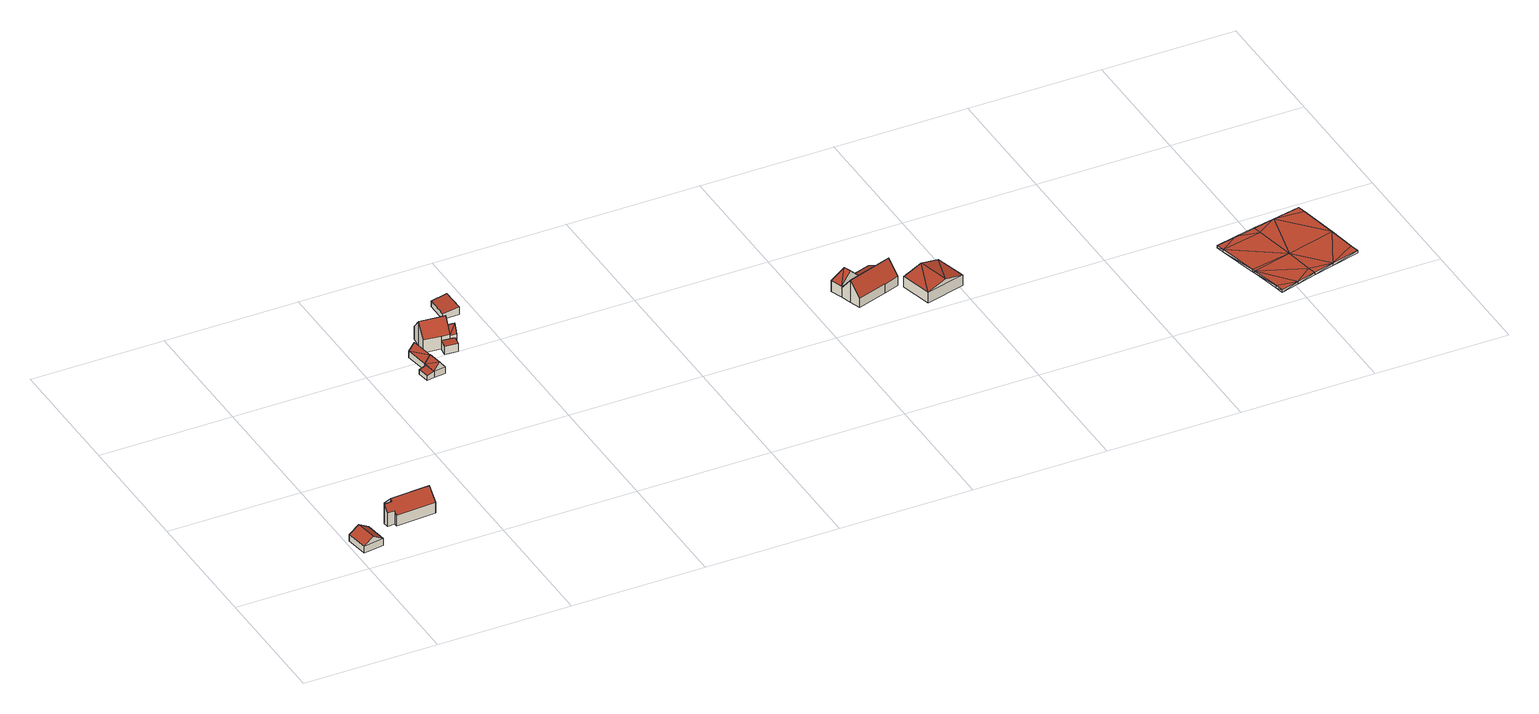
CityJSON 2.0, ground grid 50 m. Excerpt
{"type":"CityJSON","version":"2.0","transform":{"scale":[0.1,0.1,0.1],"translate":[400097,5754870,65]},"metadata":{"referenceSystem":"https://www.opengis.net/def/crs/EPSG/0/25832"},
"CityObjects":{
"building1":{"type":"Building","attributes":{"Gemeindeschluessel":"05515000","Geometrietyp2DReferenz":"3000","function":"31001_2700","roofType":"3100","measuredHeight":5.06},"geometry":[{"type":"Solid","lod":"2","boundaries":[[[[0,1,2,3]],[[4,5,1,0]],[[6,7,5,4]],[[3,2,7,6]],[[0,8,4]],[[6,9,3]],[[3,9,8,0]],[[4,8,9,6]],[[1,5,7,2]]]],"semantics":{"surfaces":[{"type":"WallSurface"},{"type":"RoofSurface"},{"type":"GroundSurface"}],"values":[[0,0,0,0,0,0,1,1,2]]}}]},
"building2":{"type":"Building","attributes":{"Gemeindeschluessel":"05515000","Geometrietyp2DReferenz":"3000","function":"31001_1000","roofType":"3100","measuredHeight":8.58},"address":[{"country":"Germany","locality":"Münster","thoroughfareNumber":"185","thoroughfareName":"Altenroxeler Straße"}],"geometry":[{"type":"Solid","lod":"2","boundaries":[[[[10,11,12,13]],[[14,15,11,10]],[[16,17,15,14]],[[18,19,17,16]],[[20,21,19,18]],[[22,23,21,20]],[[24,25,23,22]],[[26,27,25,24]],[[28,29,27,26]],[[13,12,29,28]],[[22,20,18,16,14,10,13,24]],[[28,26,24,13]],[[11,15,17,19,21,23,25,27,29,12]]]],"semantics":{"surfaces":[{"type":"WallSurface"},{"type":"RoofSurface"},{"type":"GroundSurface"}],"values":[[0,0,0,0,0,0,0,0,0,0,1,1,2]]}}]},
"building3":{"type":"Building","attributes":{"Gemeindeschluessel":"05515000","Geometrietyp2DReferenz":"3000","function":"31001_2700","roofType":"2100","measuredHeight":2.47},"geometry":[{"type":"Solid","lod":"2","boundaries":[[[[30,31,32,33]],[[34,35,31,30]],[[36,37,35,34]],[[33,32,37,36]],[[34,30,33,36]],[[31,35,37,32]]]],"semantics":{"surfaces":[{"type":"WallSurface"},{"type":"RoofSurface"},{"type":"GroundSurface"}],"values":[[0,0,0,0,1,2]]}}]},
"building4":{"type":"Building","attributes":{"Gemeindeschluessel":"05515000","Geometrietyp2DReferenz":"3000","function":"31001_2700","roofType":"3100","measuredHeight":5.33},"geometry":[{"type":"Solid","lod":"2","boundaries":[[[[38,39,40,41]],[[42,43,39,38]],[[44,45,43,42]],[[41,40,45,44]],[[38,46,42]],[[44,47,41]],[[38,41,47]],[[47,46,38]],[[46,47,44]],[[44,42,46]],[[39,43,45,40]]]],"semantics":{"surfaces":[{"type":"WallSurface"},{"type":"RoofSurface"},{"type":"GroundSurface"}],"values":[[0,0,0,0,0,0,1,1,1,1,2]]}}]},
"building5":{"type":"Building","attributes":{"Gemeindeschluessel":"05515000","Geometrietyp2DReferenz":"3000","function":"31001_2460","roofType":"3100","measuredHeight":5.17},"geometry":[{"type":"Solid","lod":"2","boundaries":[[[[48,49,45,44]],[[50,51,49,48]],[[41,40,51,50]],[[44,45,40,41]],[[48,52,50]],[[41,53,44]],[[53,52,48]],[[48,44,53]],[[41,50,52]],[[52,53,41]],[[49,51,40,45]]]],"semantics":{"surfaces":[{"type":"WallSurface"},{"type":"RoofSurface"},{"type":"GroundSurface"}],"values":[[0,0,0,0,0,0,1,1,1,1,2]]}}]},
"building6":{"type":"Building","attributes":{"Gemeindeschluessel":"05515000","Geometrietyp2DReferenz":"3000","function":"31001_1000"},"address":[{"country":"Germany","locality":"Münster","thoroughfareNumber":"190","thoroughfareName":"Altenroxeler Straße"}],"children":["building6-1","building6-2","building6-3"]},
"building6-1":{"type":"BuildingPart","attributes":{"roofType":"3100","measuredHeight":9.98},"parents":["building6"],"geometry":[{"type":"Solid","lod":"2","boundaries":[[[[54,55,56,57]],[[58,59,55,54]],[[60,61,59,58]],[[62,63,61,60]],[[64,65,63,62]],[[66,67,65,64]],[[68,69,67,66]],[[70,71,72,69,68]],[[57,56,73,74,75]],[[70,68,66,64,62,60,58,54,76]],[[57,75,77,76,54]],[[55,59,61,63,65,67,69,72,78,79,73,56]],[[71,70,76,80,81]],[[72,71,81,78]],[[82,83,80,76,77]],[[81,82,84,79,78]],[[81,80,83,82]],[[84,82,77,75,74]],[[79,84,74,73]]]],"semantics":{"surfaces":[{"type":"WallSurface"},{"type":"RoofSurface"},{"type":"GroundSurface"},{"type":"ClosureSurface"}],"values":[[0,0,0,0,0,0,0,0,0,1,1,2,0,3,0,3,3,0,3]]}}]},
"building6-2":{"type":"BuildingPart","attributes":{"roofType":"3100","measuredHeight":7.65},"parents":["building6"],"geometry":[{"type":"Solid","lod":"2","boundaries":[[[[85,86,72,71]],[[87,88,86,85]],[[85,89,87]],[[83,89,85]],[[85,71,80,83]],[[89,83,82]],[[82,87,89]],[[86,88,90,79,78,72]],[[88,87,82,84,91,90]],[[90,91,84,79]],[[78,81,71,72]],[[79,84,82,81,78]],[[71,81,80]],[[80,81,82,83]]]],"semantics":{"surfaces":[{"type":"WallSurface"},{"type":"RoofSurface"},{"type":"GroundSurface"},{"type":"ClosureSurface"}],"values":[[0,0,0,1,1,1,1,2,0,3,3,3,0,3]]}}]},
"building6-3":{"type":"BuildingPart","attributes":{"roofType":"2100","measuredHeight":3.49},"parents":["building6"],"geometry":[{"type":"Solid","lod":"2","boundaries":[[[[92,93,90,91]],[[94,95,93,92]],[[74,73,95,94]],[[94,92,91,84,74]],[[93,95,73,79,90]],[[73,74,84,79]],[[79,84,91,90]]]],"semantics":{"surfaces":[{"type":"WallSurface"},{"type":"RoofSurface"},{"type":"GroundSurface"},{"type":"ClosureSurface"}],"values":[[0,0,0,1,2,3,3]]}}]},
"building7":{"type":"Building","attributes":{"Gemeindeschluessel":"05515000","Geometrietyp2DReferenz":"3000","function":"31001_2700","roofType":"2100","measuredHeight":3.17},"geometry":[{"type":"Solid","lod":"2","boundaries":[[[[96,97,98,99]],[[100,101,97,96]],[[102,103,101,100]],[[99,98,103,102]],[[100,96,99,102]],[[97,101,103,98]]]],"semantics":{"surfaces":[{"type":"WallSurface"},{"type":"RoofSurface"},{"type":"GroundSurface"}],"values":[[0,0,0,0,1,2]]}}]},
"building8":{"type":"Building","attributes":{"Gemeindeschluessel":"05515000","Geometrietyp2DReferenz":"3000","function":"31001_1000"},"address":[{"country":"Germany","locality":"Münster","thoroughfareNumber":"160","thoroughfareName":"Altenroxeler Straße"}],"children":["building8-1","building8-2"]},
"building8-1":{"type":"BuildingPart","attributes":{"roofType":"5000","measuredHeight":8.44},"parents":["building8"],"geometry":[{"type":"Solid","lod":"2","boundaries":[[[[104,105,106,107,108]],[[109,110,105,104]],[[111,112,113,110,109]],[[104,114,109]],[[111,115,108]],[[108,115,114]],[[114,104,108]],[[115,111,109]],[[109,114,115]],[[105,110,113,106]],[[112,111,108,107]],[[106,113,112,107]]]],"semantics":{"surfaces":[{"type":"WallSurface"},{"type":"RoofSurface"},{"type":"GroundSurface"},{"type":"ClosureSurface"}],"values":[[0,0,0,1,0,1,1,1,1,2,0,3]]}}]},
"building8-2":{"type":"BuildingPart","attributes":{"roofType":"3100","measuredHeight":8.96},"parents":["building8"],"geometry":[{"type":"Solid","lod":"2","boundaries":[[[[116,117,118,119]],[[120,121,117,116]],[[122,123,121,120]],[[124,125,123,122]],[[126,125,124]],[[127,128,125,126]],[[129,130,128,127]],[[107,106,130,129]],[[119,118,113,112]],[[127,126,124,122,120,129]],[[116,119,112,107,129,120]],[[117,121,123,125,128,130,106,113,118]],[[113,106,107,112]]]],"semantics":{"surfaces":[{"type":"WallSurface"},{"type":"RoofSurface"},{"type":"GroundSurface"},{"type":"ClosureSurface"}],"values":[[0,0,0,0,0,0,0,0,0,1,1,2,3]]}}]},
"building9":{"type":"Building","attributes":{"Gemeindeschluessel":"05515000","Geometrietyp2DReferenz":"3000","function":"31001_2700","roofType":"2100","measuredHeight":3.94},"geometry":[{"type":"Solid","lod":"2","boundaries":[[[[131,118,132,133]],[[134,113,118,131]],[[135,110,113,134]],[[133,132,110,135]],[[134,131,133,135]],[[118,113,110,132]]]],"semantics":{"surfaces":[{"type":"WallSurface"},{"type":"RoofSurface"},{"type":"GroundSurface"}],"values":[[0,0,0,0,1,2]]}}]},
"building10":{"type":"Building","attributes":{"Gemeindeschluessel":"05515000","Geometrietyp2DReferenz":"3000","function":"31001_2000","roofType":"3100","measuredHeight":6.2},"geometry":[{"type":"Solid","lod":"2","boundaries":[[[[136,137,138,139]],[[140,141,137,136]],[[142,143,141,140]],[[139,138,143,142]],[[136,144,140]],[[142,145,139]],[[139,145,144]],[[144,136,139]],[[145,142,140]],[[140,144,145]],[[137,141,143,138]]]],"semantics":{"surfaces":[{"type":"WallSurface"},{"type":"RoofSurface"},{"type":"GroundSurface"}],"values":[[0,0,0,0,0,0,1,1,1,1,2]]}}]},
"building11":{"type":"Building","attributes":{"Geometrietyp2DReferenz":"3000","Gemeindeschluessel":"05515000","function":"53001_1800","roofType":"9999","measuredHeight":1},"geometry":[{"type":"Solid","lod":"2","boundaries":[[[[146,147,148]],[[147,149,148]],[[150,151,146]],[[151,147,146]],[[152,153,150]],[[153,151,150]],[[154,155,152]],[[155,153,152]],[[156,157,154]],[[157,155,154]],[[158,159,156]],[[159,157,156]],[[160,161,158]],[[161,159,158]],[[162,163,160]],[[163,161,160]],[[164,165,162]],[[165,163,162]],[[166,167,164]],[[167,165,164]],[[168,169,166]],[[169,167,166]],[[170,171,168]],[[171,169,168]],[[172,173,170]],[[173,171,170]],[[174,175,172]],[[175,173,172]],[[176,177,174]],[[177,175,174]],[[178,179,176]],[[179,177,176]],[[148,149,178]],[[149,179,178]],[[147,180,149]],[[151,153,147]],[[155,157,181]],[[155,181,180]],[[180,147,155]],[[155,147,153]],[[159,161,163]],[[159,163,182]],[[159,182,181]],[[181,157,159]],[[165,182,163]],[[180,179,149]],[[180,181,179]],[[177,179,175]],[[181,182,167]],[[181,167,173]],[[173,167,171]],[[171,167,169]],[[175,179,173]],[[173,179,181]],[[182,165,167]],[[146,148,183]],[[150,146,152]],[[154,184,156]],[[154,183,184]],[[183,154,146]],[[154,152,146]],[[158,162,160]],[[158,185,162]],[[158,184,185]],[[184,158,156]],[[164,162,185]],[[183,148,178]],[[183,178,184]],[[176,174,178]],[[184,166,185]],[[184,172,166]],[[172,170,166]],[[170,168,166]],[[174,172,178]],[[172,184,178]],[[185,166,164]]]],"semantics":{"surfaces":[{"type":"WallSurface"},{"type":"GroundSurface"},{"type":"RoofSurface"}],"values":[[0,0,0,0,0,0,0,0,0,0,0,0,0,0,0,0,0,0,0,0,0,0,0,0,0,0,0,0,0,0,0,0,0,0,1,1,1,1,1,1,1,1,1,1,1,1,1,1,1,1,1,1,1,1,1,2,2,2,2,2,2,2,2,2,2,2,2,2,2,2,2,2,2,2,2,2]]}}]}
},
"vertices":[
[4,151,48],[4,151,21],[16,66,21],[16,66,48],[81,162,48],[81,162,21],[93,77,48],[93,77,21],[42,157,72],[54,71,72],
[333,166,64],[333,166,22],[331,207,22],[331,207,108],[184,158,64],[184,158,22],[183,169,76],[183,169,22],[156,167,76],[156,167,22],[154,190,100],[154,190,22],[182,192,100],[182,192,22],[182,199,108],[182,199,22],[180,241,64],[180,241,22],[329,249,64],[329,249,22],
[689,932,38],[689,932,14],[660,927,14],[660,927,32],[696,886,38],[696,886,14],[667,881,32],[667,881,14],
[740,893,39],[740,893,13],[731,947,13],[731,947,39],[696,886,39],[696,886,13],[687,940,39],[687,940,13],[718,889,67],[709,944,67],
[673,1030,39],[673,1030,13],[717,1037,39],[717,1037,13],[695,1033,65],[709,944,65],
[734,1075,113],[734,1075,13],[729,1033,13],[729,1033,64],[739,1118,64],[739,1118,13],[776,1114,63],[776,1114,13],[776,1116,61],[776,1116,13],[805,1113,61],[805,1113,13],[804,1110,64],[804,1110,13],[833,1107,64],[833,1107,13],[828,1067,110],[828,1067,60],[828,1067,13],[792,1026,13],[792,1026,48],[792,1026,64],[828,1064,113],[823,1022,64],[828,1064,13],[823,1022,13],[828,1064,64],[828,1064,60],[823,1022,60],[826,1044,90],[823,1022,48],
[852,1064,60],[852,1064,13],[847,1019,60],[847,1019,13],[850,1041,90],[841,1020,13],[841,1020,48],
[836,986,46],[836,986,13],[788,992,46],[788,992,13],
[939,1272,41],[939,1272,10],[878,1268,10],[878,1268,32],[940,1183,41],[940,1183,10],[878,1182,32],[878,1182,10],
[2107,748,49],[2107,748,5],[2122,702,5],[2122,702,42],[2122,702,49],[2188,776,49],[2188,776,5],[2203,730,49],[2203,730,42],[2203,730,5],[2154,744,90],[2163,716,90],
[2292,760,42],[2292,760,5],[2291,760,5],[2291,760,42],[2306,719,95],[2306,719,5],[2320,678,42],[2320,678,5],[2262,657,41],[2262,657,5],[2262,657,42],[2149,620,42],[2149,620,5],[2136,661,95],[2136,661,5],
[2291,760,45],[2276,806,5],[2276,806,22],[2203,730,45],[2188,776,22],
[2334,664,45],[2334,664,3],[2365,543,3],[2365,543,45],[2483,702,45],[2483,702,3],[2514,582,45],[2514,582,3],[2409,683,65],[2440,562,65],
[3482,27,57],[3482,27,47],[3556,48,57],[3556,48,47],[3413,8,57],[3413,8,47],[3407,41,57],[3407,41,47],[3383,149,57],[3383,149,47],[3381,159,57],[3381,159,47],[3347,308,56],[3347,308,46],[3341,341,55],[3341,341,45],[3419,358,55],[3419,358,45],[3495,375,55],[3495,375,45],[3578,394,55],[3578,394,45],[3683,417,55],[3683,417,45],[3689,384,56],[3689,384,46],[3716,236,57],[3716,236,47],[3735,132,57],[3735,132,47],[3742,99,57],[3742,99,47],[3636,70,57],[3636,70,47],[3550,80,47],[3530,187,47],[3501,342,46],[3550,80,57],[3530,187,57],[3501,342,56]
]}
